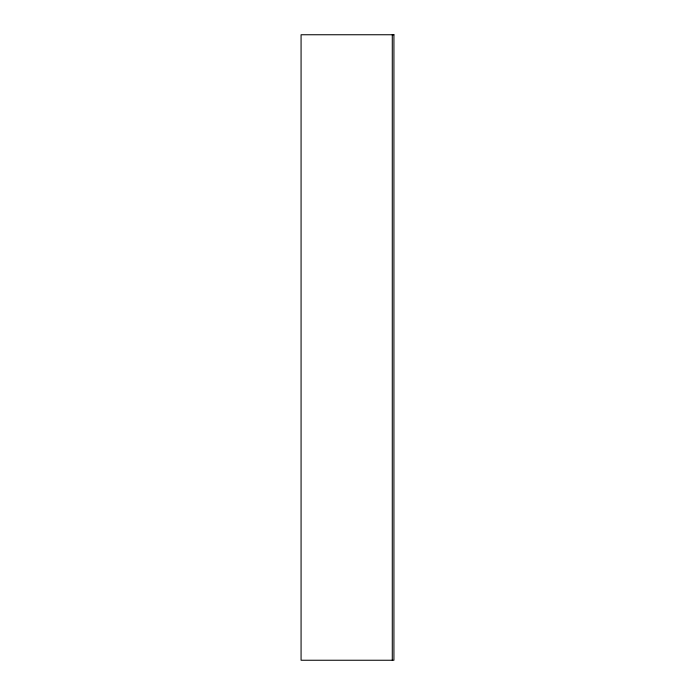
<?xml version="1.0" encoding="UTF-8"?>
<svg xmlns="http://www.w3.org/2000/svg" width="695" height="695" viewBox="0 0 695 695"><rect width="100%" height="100%" fill="white"/><g stroke="black" fill="none" stroke-linecap="round" stroke-linejoin="round"><path stroke-width="1.04" d="M392.293 34.75L392.293 660.25M393.926 34.75L301.074 34.75L301.074 660.25L393.926 660.25L393.926 34.75"/></g></svg>
